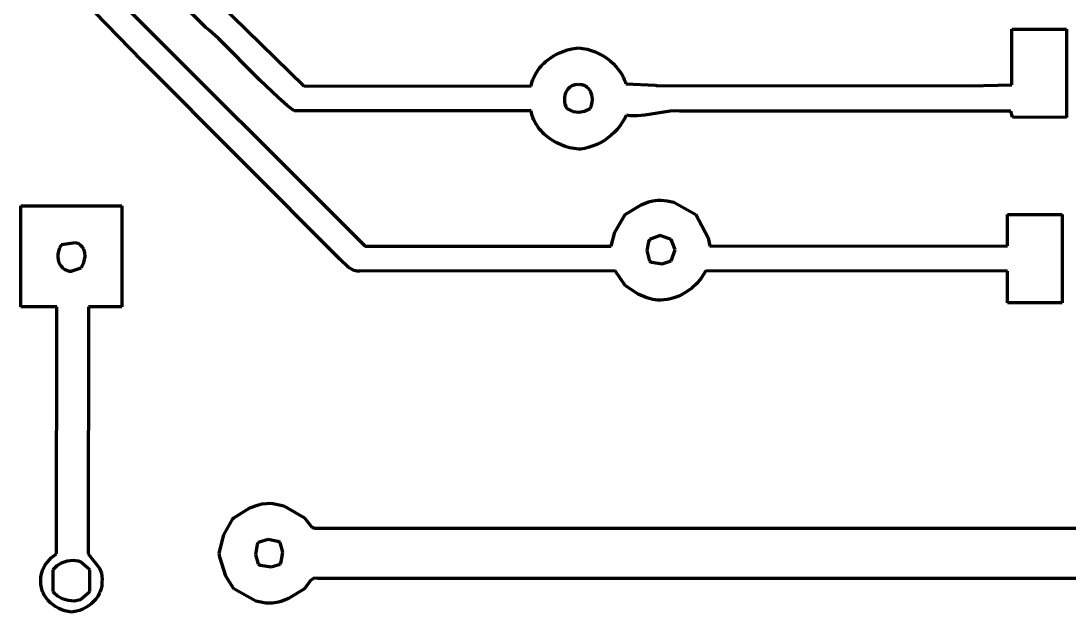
# Model space of a CAD drawing. Header units: millimetres. Extents: x 0 to 18.8, y 0 to 13.5.
# Drawn here: x 8.382 to 11.842, y 4.883 to 6.832 of the extents above; entities that cross this region are included whole.
import ezdxf

# ---------------------------------------------------------------- set-up
doc = ezdxf.new("R2010")
doc.units = ezdxf.units.MM
doc.layers.add('color#000000ff', color=7, linetype='CONTINUOUS', lineweight=100)

msp = doc.modelspace()

# ---------------------------------------------------------------- linework, layer by layer
at = {"layer": 'color#000000ff'}
for p, q in [((8.9922, 6.811), (8.7608, 7.0408)), ((8.7829, 6.6995), (8.5856, 6.9037)), ((8.693, 6.9141), (9.5183, 6.0897)), ((9.0325, 6.8939), (9.3156, 6.6182)), ((9.0028, 6.8022), (8.9922, 6.811)), ((9.034, 6.7748), (9.0028, 6.8022)), ((11.6531, 6.6221), (11.6528, 6.8055)), ((11.6528, 6.8055), (11.8333, 6.8055)), ((11.8333, 6.8055), (11.8333, 6.5139)), ((9.1709, 6.637), (9.034, 6.7748)), ((10.132, 6.7117), (10.1447, 6.7194)), ((10.1447, 6.7194), (10.158, 6.7262)), ((10.158, 6.7262), (10.1718, 6.7319)), ((10.1718, 6.7319), (10.1859, 6.7366)), ((10.1859, 6.7366), (10.2003, 6.7403)), ((10.2003, 6.7403), (10.2149, 6.7429)), ((10.2149, 6.7429), (10.2222, 6.7438)), ((10.2222, 6.7438), (10.2365, 6.7418)), ((10.2365, 6.7418), (10.2506, 6.7388)), ((10.2506, 6.7388), (10.2644, 6.7348)), ((10.2644, 6.7348), (10.2779, 6.7299)), ((10.2779, 6.7299), (10.2909, 6.724)), ((10.2909, 6.724), (10.3035, 6.7172)), ((10.3035, 6.7172), (10.3154, 6.7095)), ((9.435, 6.047), (8.7829, 6.6995)), ((10.0896, 6.6716), (10.094, 6.6774)), ((10.094, 6.6774), (10.0987, 6.683)), ((10.0987, 6.683), (10.1037, 6.6884)), ((10.1037, 6.6884), (10.1089, 6.6935)), ((10.1089, 6.6935), (10.1144, 6.6984)), ((10.1144, 6.6984), (10.1201, 6.7031)), ((10.1201, 6.7031), (10.132, 6.7117)), ((10.3154, 6.7095), (10.3267, 6.7009)), ((10.3267, 6.7009), (10.3373, 6.6915)), ((10.3373, 6.6915), (10.347, 6.6812)), ((10.347, 6.6812), (10.3559, 6.6701)), ((10.0721, 6.6394), (10.0749, 6.6463)), ((10.0749, 6.6463), (10.0781, 6.6529)), ((10.0781, 6.6529), (10.0816, 6.6594)), ((10.0816, 6.6594), (10.0854, 6.6656)), ((10.0854, 6.6656), (10.0896, 6.6716)), ((10.3559, 6.6701), (10.36, 6.6642)), ((10.36, 6.6642), (10.3638, 6.6582)), ((10.3638, 6.6582), (10.3673, 6.6519)), ((10.3673, 6.6519), (10.3706, 6.6455)), ((10.3706, 6.6455), (10.3736, 6.6389)), ((9.2306, 6.5795), (9.1709, 6.637)), ((9.3156, 6.6182), (10.0658, 6.6176)), ((10.0658, 6.6176), (10.0675, 6.625)), ((10.0675, 6.625), (10.0696, 6.6323)), ((10.0696, 6.6323), (10.0721, 6.6394)), ((10.1914, 6.6121), (10.1867, 6.6069)), ((10.1941, 6.6144), (10.1914, 6.6121)), ((10.1969, 6.6164), (10.1941, 6.6144)), ((10.2, 6.6181), (10.1969, 6.6164)), ((10.2032, 6.6196), (10.2, 6.6181)), ((10.2067, 6.6207), (10.2032, 6.6196)), ((10.2103, 6.6216), (10.2067, 6.6207)), ((10.2141, 6.6221), (10.2103, 6.6216)), ((10.2181, 6.6222), (10.2141, 6.6221)), ((10.2222, 6.622), (10.2181, 6.6222)), ((10.2265, 6.6222), (10.2222, 6.622)), ((10.2305, 6.6221), (10.2265, 6.6222)), ((10.2343, 6.6216), (10.2305, 6.6221)), ((10.2379, 6.6207), (10.2343, 6.6216)), ((10.2413, 6.6195), (10.2379, 6.6207)), ((10.2446, 6.6181), (10.2413, 6.6195)), ((10.2476, 6.6163), (10.2446, 6.6181)), ((10.2504, 6.6143), (10.2476, 6.6163)), ((10.2554, 6.6096), (10.2504, 6.6143)), ((10.2596, 6.604), (10.2554, 6.6096)), ((10.3736, 6.6389), (10.3763, 6.6321)), ((10.3763, 6.6321), (10.3787, 6.6251)), ((10.3787, 6.6251), (10.4767, 6.62)), ((10.4767, 6.62), (10.4801, 6.6189)), ((10.4801, 6.6189), (11.5132, 6.6181)), ((11.5132, 6.6181), (11.6531, 6.6221)), ((9.2619, 6.5525), (9.2306, 6.5795)), ((10.1761, 6.5801), (10.1757, 6.5726)), ((10.1775, 6.5874), (10.1761, 6.5801)), ((10.1797, 6.5944), (10.1775, 6.5874)), ((10.1827, 6.601), (10.1797, 6.5944)), ((10.1867, 6.6069), (10.1827, 6.601)), ((10.263, 6.5978), (10.2596, 6.604)), ((10.2655, 6.591), (10.263, 6.5978)), ((10.2672, 6.5838), (10.2655, 6.591)), ((10.2681, 6.5726), (10.2672, 6.5838)), ((9.2835, 6.5354), (9.2619, 6.5525)), ((10.1757, 6.5726), (10.1762, 6.5651)), ((10.1762, 6.5651), (10.1777, 6.5577)), ((10.1777, 6.5577), (10.1801, 6.5506)), ((10.1801, 6.5506), (10.1835, 6.544)), ((10.1835, 6.544), (10.186, 6.5423)), ((10.186, 6.5423), (10.2042, 6.5341)), ((10.2427, 6.5349), (10.2609, 6.5439)), ((10.2609, 6.5439), (10.264, 6.5506)), ((10.264, 6.5506), (10.2663, 6.5577)), ((10.2663, 6.5577), (10.2676, 6.5651)), ((10.2676, 6.5651), (10.2681, 6.5726)), ((10.0657, 6.5353), (9.2835, 6.5354)), ((10.0675, 6.5278), (10.0657, 6.5353)), ((10.0696, 6.5205), (10.0675, 6.5278)), ((10.072, 6.5134), (10.0696, 6.5205)), ((10.0749, 6.5066), (10.072, 6.5134)), ((10.0781, 6.4999), (10.0749, 6.5066)), ((10.2042, 6.5341), (10.2235, 6.5316)), ((10.2235, 6.5316), (10.2427, 6.5349)), ((10.3738, 6.5092), (10.3664, 6.4971)), ((10.3803, 6.5219), (10.3738, 6.5092)), ((10.3928, 6.5198), (10.3803, 6.5219)), ((10.4051, 6.5189), (10.3928, 6.5198)), ((10.4172, 6.519), (10.4051, 6.5189)), ((10.4413, 6.5213), (10.4172, 6.519)), ((10.5248, 6.5352), (10.4413, 6.5213)), ((10.5431, 6.5357), (10.5248, 6.5352)), ((10.5554, 6.5349), (10.5431, 6.5357)), ((11.6491, 6.5352), (10.5554, 6.5349)), ((11.6555, 6.5146), (11.6491, 6.5352)), ((11.8333, 6.5139), (11.6555, 6.5146)), ((10.0816, 6.4934), (10.0781, 6.4999)), ((10.0854, 6.4872), (10.0816, 6.4934)), ((10.0896, 6.4812), (10.0854, 6.4872)), ((10.094, 6.4754), (10.0896, 6.4812)), ((10.0987, 6.4698), (10.094, 6.4754)), ((10.1037, 6.4644), (10.0987, 6.4698)), ((10.3495, 6.4748), (10.34, 6.4646)), ((10.3583, 6.4856), (10.3495, 6.4748)), ((10.3664, 6.4971), (10.3583, 6.4856)), ((10.1089, 6.4593), (10.1037, 6.4644)), ((10.1144, 6.4544), (10.1089, 6.4593)), ((10.1201, 6.4497), (10.1144, 6.4544)), ((10.126, 6.4453), (10.1201, 6.4497)), ((10.1383, 6.4371), (10.126, 6.4453)), ((10.1513, 6.4299), (10.1383, 6.4371)), ((10.3077, 6.4385), (10.2958, 6.4314)), ((10.319, 6.4464), (10.3077, 6.4385)), ((10.3298, 6.4551), (10.319, 6.4464)), ((10.34, 6.4646), (10.3298, 6.4551)), ((10.1649, 6.4237), (10.1513, 6.4299)), ((10.1789, 6.4184), (10.1649, 6.4237)), ((10.1932, 6.4142), (10.1789, 6.4184)), ((10.2077, 6.4111), (10.1932, 6.4142)), ((10.2223, 6.409), (10.2077, 6.4111)), ((10.2294, 6.4098), (10.2223, 6.409)), ((10.2435, 6.4121), (10.2294, 6.4098)), ((10.2572, 6.4155), (10.2435, 6.4121)), ((10.2705, 6.4199), (10.2572, 6.4155)), ((10.2834, 6.4252), (10.2705, 6.4199)), ((10.2958, 6.4314), (10.2834, 6.4252)), ((10.4292, 6.226), (10.4533, 6.2353)), ((10.4533, 6.2353), (10.4682, 6.239)), ((10.4682, 6.239), (10.4835, 6.241)), ((10.4835, 6.241), (10.4938, 6.2412)), ((10.4938, 6.2412), (10.5042, 6.2405)), ((10.5042, 6.2405), (10.5148, 6.2388)), ((10.5148, 6.2388), (10.5366, 6.2346)), ((10.5366, 6.2346), (10.61, 6.1934)), ((8.382, 6.2222), (8.7153, 6.2222)), ((8.382, 5.8889), (8.382, 6.2222)), ((8.7153, 6.2222), (8.7153, 5.8889)), ((10.3421, 6.1355), (10.3761, 6.1934)), ((10.3761, 6.1934), (10.4292, 6.226)), ((10.61, 6.1934), (10.6504, 6.1169)), ((11.6388, 6.0902), (11.6389, 6.1944)), ((11.6389, 6.1944), (11.8194, 6.1944)), ((11.8194, 6.1944), (11.8194, 5.9028)), ((10.3302, 6.0895), (10.3421, 6.1355)), ((10.4925, 6.1248), (10.4572, 6.1114)), ((10.5279, 6.1114), (10.4925, 6.1248)), ((8.5137, 6.0909), (8.5097, 6.0839)), ((8.5161, 6.0942), (8.5137, 6.0909)), ((8.5621, 6.1008), (8.5161, 6.0942)), ((8.5726, 6.0967), (8.5621, 6.1008)), ((8.5785, 6.0925), (8.5726, 6.0967)), ((8.5848, 6.0862), (8.5785, 6.0925)), ((9.5183, 6.0897), (10.3302, 6.0895)), ((10.4537, 6.1041), (10.4478, 6.0748)), ((10.4572, 6.1114), (10.4537, 6.1041)), ((10.5415, 6.0772), (10.5279, 6.1114)), ((10.6504, 6.1169), (10.6559, 6.0895)), ((10.6559, 6.0895), (11.6388, 6.0902)), ((8.5035, 6.0611), (8.5034, 6.0534)), ((8.5045, 6.0688), (8.5035, 6.0611)), ((8.5066, 6.0765), (8.5045, 6.0688)), ((8.5097, 6.0839), (8.5066, 6.0765)), ((8.5894, 6.0792), (8.5848, 6.0862)), ((8.593, 6.0689), (8.5894, 6.0792)), ((8.59, 6.0357), (8.5941, 6.0551)), ((8.5941, 6.0551), (8.593, 6.0689)), ((10.4478, 6.0748), (10.4571, 6.0404)), ((10.5283, 6.0407), (10.5415, 6.0772)), ((8.5034, 6.0534), (8.5043, 6.0459)), ((8.5043, 6.0459), (8.5062, 6.0386)), ((8.5062, 6.0386), (8.5091, 6.0318)), ((8.5091, 6.0318), (8.513, 6.0255)), ((8.513, 6.0255), (8.5179, 6.0198)), ((8.5179, 6.0198), (8.5207, 6.0173)), ((8.5809, 6.0182), (8.59, 6.0357)), ((9.4625, 6.0202), (9.435, 6.047)), ((9.481, 6.0094), (9.4625, 6.0202)), ((10.4571, 6.0404), (10.4644, 6.0371)), ((10.4644, 6.0371), (10.4989, 6.0315)), ((10.4989, 6.0315), (10.5283, 6.0407)), ((8.5207, 6.0173), (8.5237, 6.015)), ((8.5237, 6.015), (8.527, 6.0129)), ((8.527, 6.0129), (8.5306, 6.0111)), ((8.5306, 6.0111), (8.5344, 6.0095)), ((8.5344, 6.0095), (8.5384, 6.0082)), ((8.5384, 6.0082), (8.5427, 6.0072)), ((8.5427, 6.0072), (8.5472, 6.0065)), ((8.5472, 6.0065), (8.5809, 6.0182)), ((9.4916, 6.0071), (9.481, 6.0094)), ((9.5002, 6.0071), (9.4916, 6.0071)), ((10.3439, 6.0077), (9.5002, 6.0071)), ((10.3762, 5.9596), (10.3439, 6.0077)), ((10.6424, 6.0076), (10.627, 5.9838)), ((11.6383, 6.0073), (10.6424, 6.0076)), ((11.6389, 5.9028), (11.6383, 6.0073)), ((10.4198, 5.9314), (10.3762, 5.9596)), ((10.5961, 5.9509), (10.5827, 5.9406)), ((10.6125, 5.9664), (10.5961, 5.9509)), ((10.627, 5.9838), (10.6125, 5.9664)), ((10.4484, 5.919), (10.4198, 5.9314)), ((10.4682, 5.9138), (10.4484, 5.919)), ((10.5372, 5.9187), (10.5262, 5.9159)), ((10.5531, 5.9243), (10.5372, 5.9187)), ((10.5683, 5.9317), (10.5531, 5.9243)), ((10.5827, 5.9406), (10.5683, 5.9317)), ((8.5, 5.8889), (8.382, 5.8889)), ((8.4997, 5.0745), (8.5, 5.8889)), ((8.6046, 5.8892), (8.6039, 5.0743)), ((8.7153, 5.8889), (8.6046, 5.8892)), ((10.4835, 5.9118), (10.4682, 5.9138)), ((10.4938, 5.9116), (10.4835, 5.9118)), ((10.5043, 5.9123), (10.4938, 5.9116)), ((10.5148, 5.914), (10.5043, 5.9123)), ((10.5262, 5.9159), (10.5148, 5.914)), ((11.8194, 5.9028), (11.6389, 5.9028)), ((9.0843, 5.1933), (9.1379, 5.2262)), ((9.1379, 5.2262), (9.1623, 5.2355)), ((9.1623, 5.2355), (9.1773, 5.2392)), ((9.1773, 5.2392), (9.1927, 5.2411)), ((9.1927, 5.2411), (9.2031, 5.2413)), ((9.2031, 5.2413), (9.2137, 5.2405)), ((9.2137, 5.2405), (9.2243, 5.2387)), ((9.2243, 5.2387), (9.2492, 5.2332)), ((9.2492, 5.2332), (9.3181, 5.1932)), ((9.0513, 5.1367), (9.0816, 5.1897)), ((9.0816, 5.1897), (9.0843, 5.1933)), ((9.3181, 5.1932), (9.3422, 5.1626)), ((9.3422, 5.1626), (9.3516, 5.1592)), ((9.3516, 5.1592), (9.3581, 5.159)), ((9.3581, 5.159), (9.3628, 5.1597)), ((9.3628, 5.1597), (13.0123, 5.1597)), ((9.036, 5.0772), (9.0513, 5.1367)), ((9.1976, 5.1215), (9.1654, 5.1123)), ((9.2299, 5.1158), (9.1976, 5.1215)), ((9.162, 5.105), (9.1563, 5.0727)), ((9.1654, 5.1123), (9.162, 5.105)), ((9.2373, 5.1124), (9.2299, 5.1158)), ((9.2463, 5.0802), (9.2373, 5.1124)), ((8.4624, 5.0387), (8.4819, 5.061)), ((8.4819, 5.061), (8.4997, 5.0745)), ((8.5545, 5.0526), (8.5341, 5.0506)), ((8.5719, 5.0505), (8.5545, 5.0526)), ((8.6039, 5.0743), (8.641, 5.0273)), ((9.0381, 5.0639), (9.036, 5.0772)), ((9.0581, 5.0008), (9.0381, 5.0639)), ((9.1563, 5.0727), (9.1654, 5.0405)), ((9.2407, 5.0478), (9.2463, 5.0802)), ((8.4494, 5.0087), (8.4537, 5.0226)), ((8.4537, 5.0226), (8.4624, 5.0387)), ((8.5004, 5.0346), (8.4876, 5.0222)), ((8.4876, 5.0222), (8.4876, 4.95)), ((8.5149, 5.0438), (8.5004, 5.0346)), ((8.5341, 5.0506), (8.5149, 5.0438)), ((8.5789, 5.0487), (8.5719, 5.0505)), ((8.6093, 5.0215), (8.5789, 5.0487)), ((8.6093, 4.9506), (8.6093, 5.0215)), ((8.641, 5.0273), (8.6473, 5.0111)), ((9.1654, 5.0405), (9.1727, 5.0371)), ((9.1727, 5.0371), (9.2075, 5.0316)), ((9.2075, 5.0316), (9.2373, 5.0404)), ((9.2373, 5.0404), (9.2407, 5.0478)), ((8.4478, 4.9976), (8.4494, 5.0087)), ((8.448, 4.9861), (8.4478, 4.9976)), ((8.4478, 4.9804), (8.448, 4.9861)), ((8.6473, 5.0111), (8.6492, 5.0008)), ((8.6492, 5.0008), (8.6496, 4.9899)), ((8.6496, 4.9899), (8.6493, 4.9861)), ((8.6493, 4.9861), (8.6494, 4.9805)), ((9.0843, 4.9595), (9.0581, 5.0008)), ((9.3374, 4.9869), (9.3181, 4.9595)), ((9.3476, 4.9927), (9.3374, 4.9869)), ((9.3558, 4.9939), (9.3476, 4.9927)), ((9.3628, 4.993), (9.3558, 4.9939)), ((13.0554, 4.9931), (9.3628, 4.993)), ((8.448, 4.9748), (8.4478, 4.9804)), ((8.4486, 4.9693), (8.448, 4.9748)), ((8.4496, 4.9638), (8.4486, 4.9693)), ((8.4509, 4.9585), (8.4496, 4.9638)), ((8.4525, 4.9533), (8.4509, 4.9585)), ((8.4544, 4.9483), (8.4525, 4.9533)), ((8.4566, 4.9433), (8.4544, 4.9483)), ((8.4876, 4.95), (8.49, 4.9473)), ((8.5787, 4.9235), (8.6093, 4.9506)), ((8.6428, 4.9484), (8.6406, 4.9435)), ((8.6447, 4.9535), (8.6428, 4.9484)), ((8.6463, 4.9587), (8.6447, 4.9535)), ((8.6476, 4.964), (8.6463, 4.9587)), ((8.6485, 4.9694), (8.6476, 4.964)), ((8.6491, 4.9749), (8.6485, 4.9694)), ((8.6494, 4.9805), (8.6491, 4.9749)), ((9.1578, 4.9182), (9.0843, 4.9595)), ((9.3181, 4.9595), (9.2651, 4.9268)), ((8.4591, 4.9386), (8.4566, 4.9433)), ((8.4649, 4.9294), (8.4591, 4.9386)), ((8.4717, 4.921), (8.4649, 4.9294)), ((8.4794, 4.9132), (8.4717, 4.921)), ((8.4878, 4.9061), (8.4794, 4.9132)), ((8.49, 4.9473), (8.5031, 4.9356)), ((8.5031, 4.9356), (8.518, 4.9272)), ((8.518, 4.9272), (8.5374, 4.9212)), ((8.5374, 4.9212), (8.5579, 4.9199)), ((8.5579, 4.9199), (8.5787, 4.9235)), ((8.6218, 4.917), (8.6138, 4.9095)), ((8.629, 4.9252), (8.6218, 4.917)), ((8.6353, 4.934), (8.629, 4.9252)), ((8.6406, 4.9435), (8.6353, 4.934)), ((9.1797, 4.914), (9.1578, 4.9182)), ((9.1902, 4.9123), (9.1797, 4.914)), ((9.2261, 4.9138), (9.2109, 4.9119)), ((9.2411, 4.9175), (9.2261, 4.9138)), ((9.2651, 4.9268), (9.2411, 4.9175)), ((8.497, 4.8999), (8.4878, 4.9061)), ((8.5066, 4.8945), (8.497, 4.8999)), ((8.5167, 4.8901), (8.5066, 4.8945)), ((8.5272, 4.8866), (8.5167, 4.8901)), ((8.5379, 4.8841), (8.5272, 4.8866)), ((8.5488, 4.8826), (8.5379, 4.8841)), ((8.5542, 4.8832), (8.5488, 4.8826)), ((8.565, 4.885), (8.5542, 4.8832)), ((8.5756, 4.888), (8.565, 4.885)), ((8.5858, 4.892), (8.5756, 4.888)), ((8.5957, 4.897), (8.5858, 4.892)), ((8.6051, 4.9028), (8.5957, 4.897)), ((8.6138, 4.9095), (8.6051, 4.9028)), ((9.2006, 4.9116), (9.1902, 4.9123)), ((9.2109, 4.9119), (9.2006, 4.9116))]:
    msp.add_line(p, q, dxfattribs=at)

doc.saveas('drawing.dxf')
